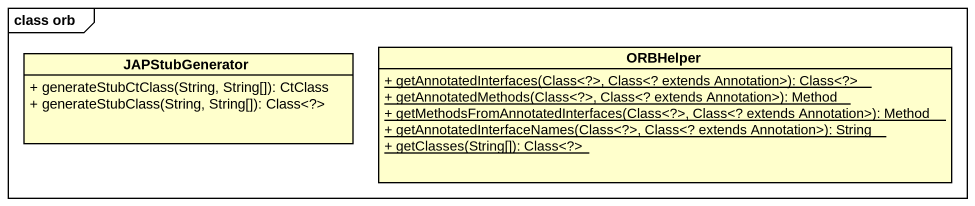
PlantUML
@startuml
mainframe class orb
hide circle
hide empty members
skinparam classAttributeIconSize 0
class ORBHelper {
  {static} + getAnnotatedInterfaces(Class<?>, Class<? extends Annotation>): Class<?>
  {static} + getAnnotatedMethods(Class<?>, Class<? extends Annotation>): Method
  {static} + getMethodsFromAnnotatedInterfaces(Class<?>, Class<? extends Annotation>): Method
  {static} + getAnnotatedInterfaceNames(Class<?>, Class<? extends Annotation>): String
  {static} + getClasses(String[]): Class<?>
}
class JAPStubGenerator {
  + generateStubCtClass(String, String[]): CtClass
  + generateStubClass(String, String[]): Class<?>
}
@enduml
